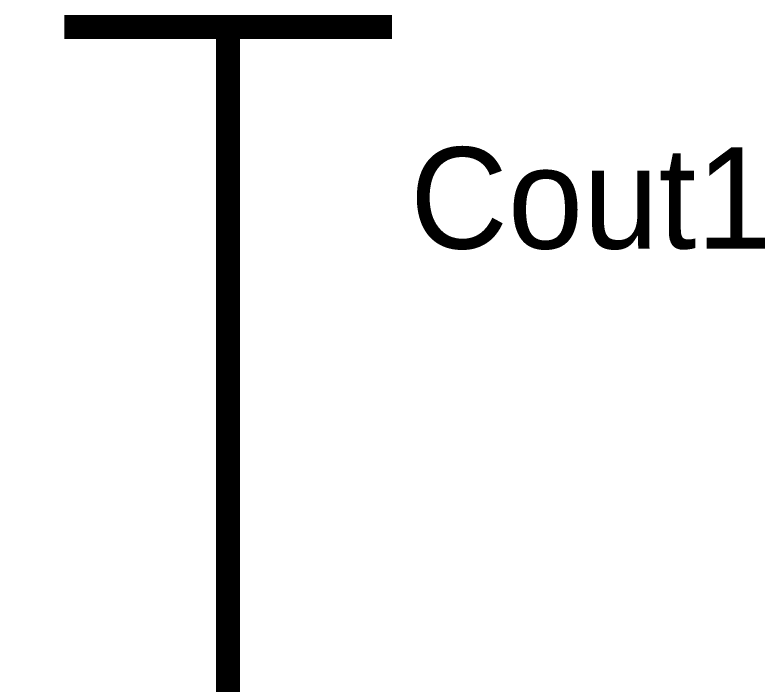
# Model space of a CAD drawing. Header units: inches. Extents: x 0 to 22.3, y 0 to 15.7.
# Drawn here: x 10.0341 to 10.4004, y 10.5367 to 10.8637 of the extents above; entities that cross this region are included whole.
import ezdxf

# ---------------------------------------------------------------- set-up
doc = ezdxf.new("R2010")
doc.units = ezdxf.units.IN
doc.header["$MEASUREMENT"] = 0
doc.layers.add('Sheet', color=255, linetype='Continuous')

msp = doc.modelspace()

# ---------------------------------------------------------------- linework, layer by layer
at = {"layer": 'Sheet'}
for points in [[(10.21818, 10.85784, 0.0118, 0.0118, 0), (10.05816, 10.85784, 0.0118, 0.0118, 0)], [(10.13817, 10.82778, 0.0118, 0.0118, 0), (10.13817, 10.85784, 0.0118, 0.0118, 0)], [(10.13817, 10.82778, 0.0118, 0.0118, 0), (10.13817, 10.72789, 0.0118, 0.0118, 0)], [(10.13817, 10.72789, 0.0118, 0.0118, 0), (10.13817, 10.23594, 0.0118, 0.0118, 0), (9.74431, 10.23594, 0.0118, 0.0118, 0), (9.74431, 10.22931, 0.0118, 0.0118, 0)]]:
    msp.add_lwpolyline(points, format="xyseb", dxfattribs=at)

# ---------------------------------------------------------------- texts
msp.add_text('Cout1', height=0.049505, dxfattribs=at).set_placement((10.22702, 10.74955))

doc.saveas('drawing.dxf')
